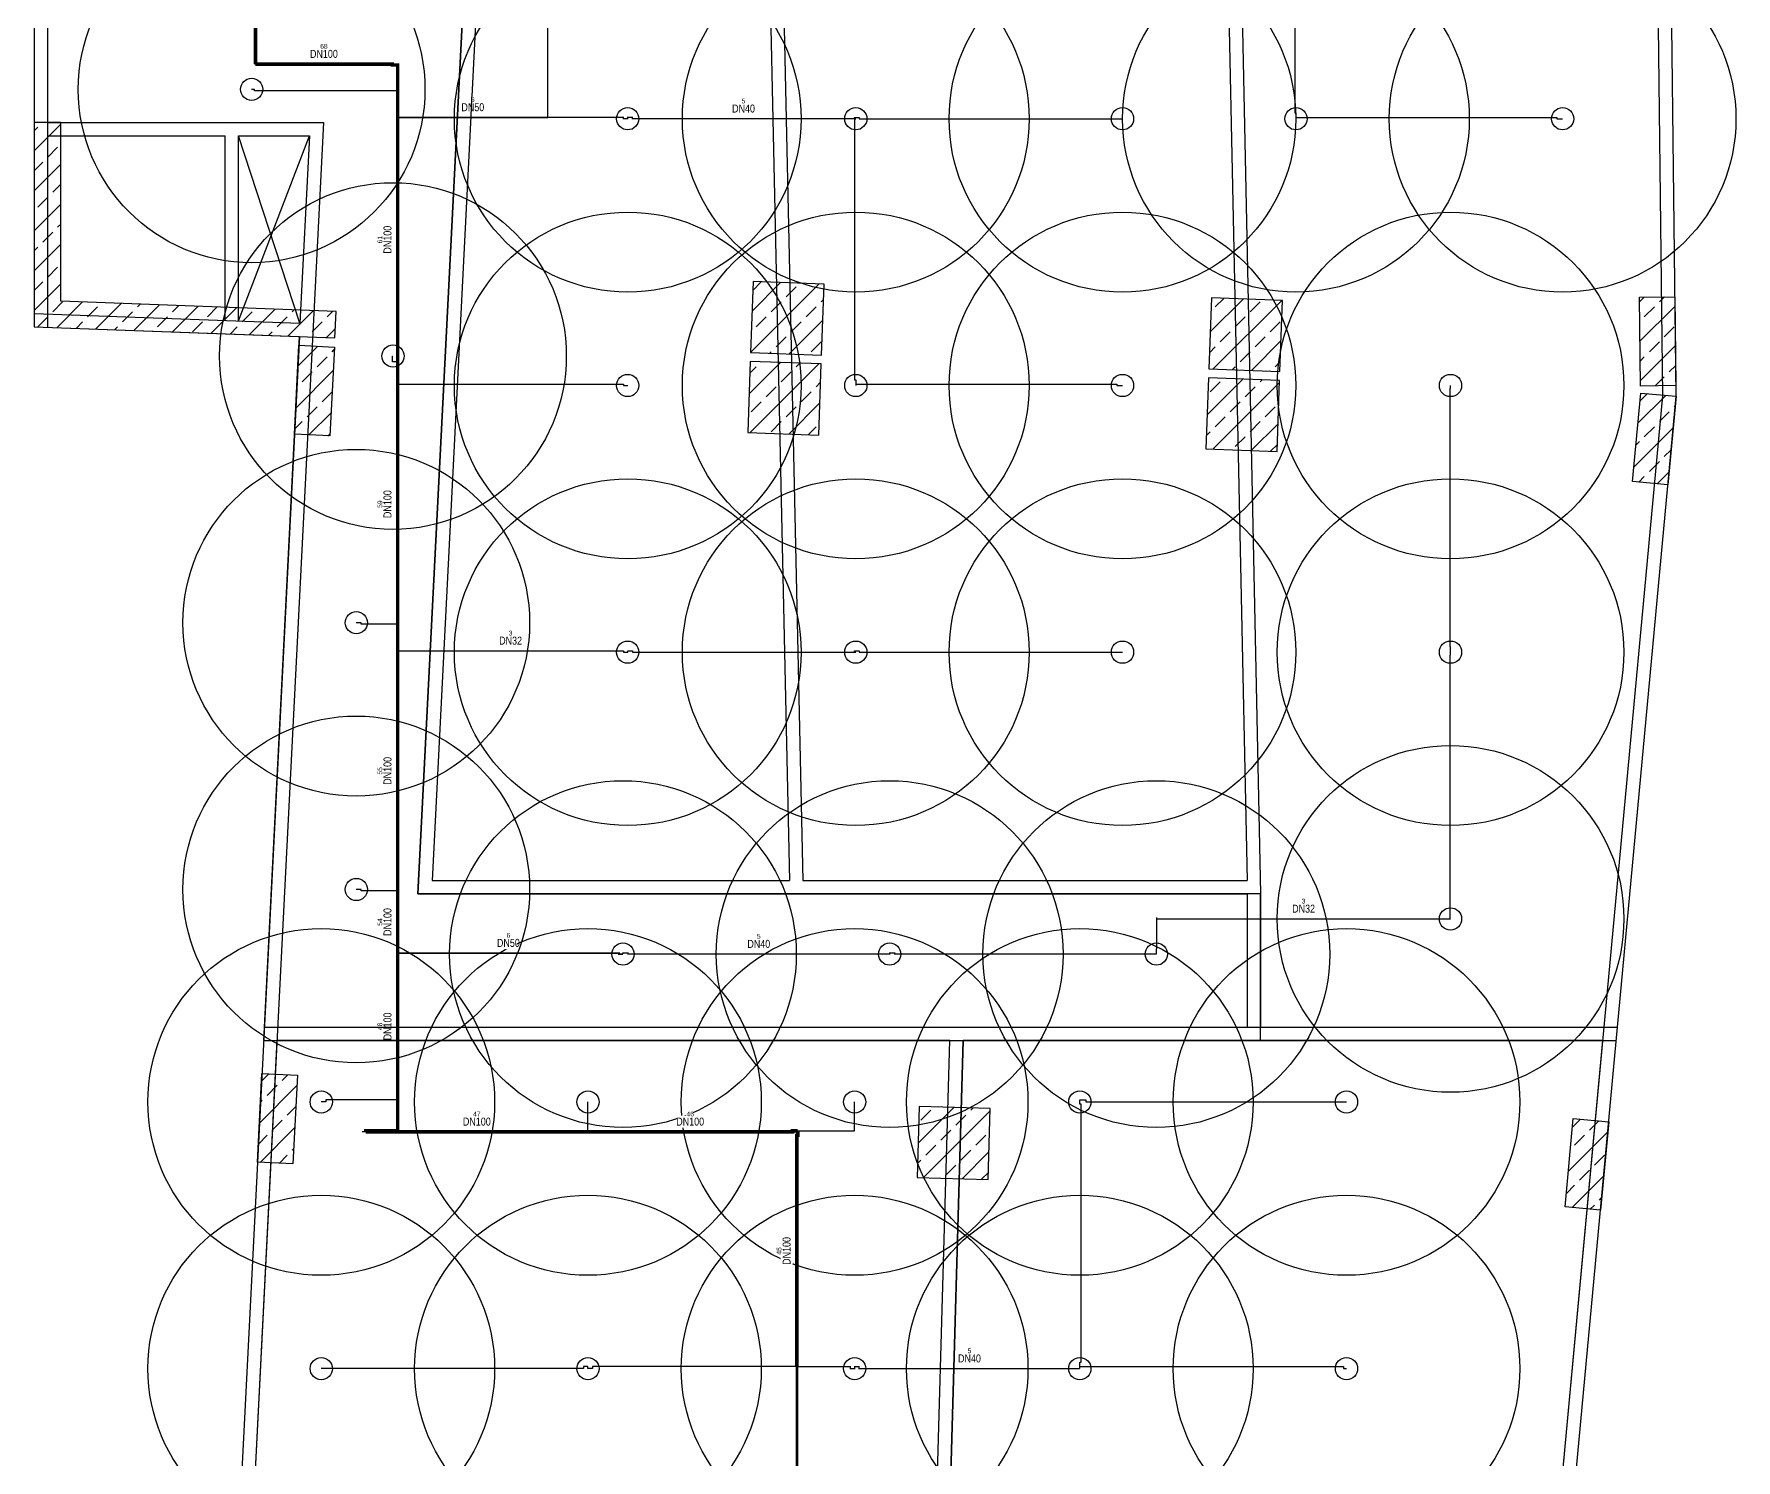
# Model space of a CAD drawing. Header units: centimetres. Extents: x 247996 to 276712, y -458149 to -450648.
# Drawn here: x 250352 to 252266, y -454679 to -453075 of the extents above; entities that cross this region are included whole.
import ezdxf
from ezdxf.enums import TextEntityAlignment as Align

# ---------------------------------------------------------------- set-up
doc = ezdxf.new("R2010")
doc.units = ezdxf.units.CM
for name, color, linetype in [('MKDU0', 50, 'Continuous'), ('MTY-SPRINKLER', 15, 'Continuous'), ('MTY-SPRINKLER-BORU', 140, 'Continuous'), ('MTY-SPRINKLER-CAP', 141, 'Continuous'), ('MTY-SPRINKLER-KORUMA', 8, 'Continuous')]:
    doc.layers.add(name, color=color, linetype=linetype)
doc.styles.add('ROTAS', font='arial.ttf')

# ---------------------------------------------------------------- blocks, each defined once
blk = doc.blocks.new('ASL-SPR-UP')
blk.add_circle((0, 0), 12.5)

msp = doc.modelspace()

# ---------------------------------------------------------------- linework, layer by layer
at = {"layer": 'MKDU0', "color": 8, "ltscale": 0.03}
for p, q in [((250351.9, -450830.7), (250351.9, -453404.6)), ((250351.9, -450830.7), (250351.9, -453404.6)), ((250366.9, -450845.8), (250366.9, -453404.6)), ((251650, -450850.2), (251716.4, -454027.4)), ((251665, -450850.2), (251731.7, -454042.4)), ((252184, -453482.1), (252153.9, -450851.9)), ((252199, -453482.7), (252168.7, -450836.9)), ((250381.9, -453174.8), (250351.9, -453174.8)), ((250351.9, -453174.8), (250351.9, -453404.6)), ((250351.9, -453206.7), (250381.9, -453176.7)), ((250351.9, -453184.2), (250356.1, -453180.1)), ((250366.9, -453174.7), (250677.6, -453174.7)), ((250381.9, -453375.7), (250381.9, -453174.8)), ((250677.6, -453174.7), (250544, -455809.8)), ((250366.9, -453189.7), (250566.9, -453189.7)), ((250367.3, -453213.8), (250378.5, -453202.6)), ((250566.9, -453397.3), (250566.9, -453189.7)), ((250581.9, -453397.9), (250581.9, -453189.7)), ((250581.9, -453189.7), (250661.8, -453189.7)), ((250581.9, -453397.9), (250661.8, -453189.7)), ((250651.1, -453400.4), (250581.9, -453189.7)), ((250661.8, -453189.7), (250651.1, -453400.4)), ((250351.9, -453229.1), (250361.7, -453219.4)), ((250351.9, -453251.6), (250381.9, -453221.6)), ((250372.9, -453253.1), (250381.9, -453244)), ((250356.1, -453269.9), (250367.3, -453258.7)), ((250351.9, -453296.5), (250381.9, -453266.5)), ((250361.7, -453309.2), (250372.9, -453298)), ((250378.5, -453292.4), (250381.9, -453288.9)), ((250351.9, -453341.4), (250381.9, -453311.4)), ((250351.9, -453318.9), (250356.1, -453314.8)), ((250367.3, -453348.5), (250378.5, -453337.3)), ((250351.9, -453363.8), (250361.7, -453354.1)), ((250351.9, -453386.3), (250381.9, -453356.3)), ((251160.7, -453353.5), (251157.9, -453433.5)), ((251157.9, -453433.5), (251235.2, -453356.2)), ((251159.6, -453386.9), (251191.8, -453354.6)), ((251160.4, -453363.6), (251169.9, -453354.1)), ((251240.7, -453356.4), (251160.7, -453353.5)), ((251198, -453370.9), (251209.2, -453359.7)), ((251237.8, -453436.3), (251240.7, -453356.4)), ((250372.9, -453387.8), (250384.1, -453376.5)), ((250377.5, -453405.6), (250406.5, -453376.6)), ((250691.9, -453387.2), (250381.9, -453375.7)), ((250420.9, -453407.2), (250449.8, -453378.2)), ((250464.2, -453408.8), (250493.1, -453379.8)), ((250468.3, -453382.2), (250471.5, -453379)), ((251181.1, -453387.8), (251192.4, -453376.5)), ((251237.3, -453376.5), (251240.1, -453373.7)), ((251676.3, -453372), (251673.5, -453451.9)), ((251675, -453410.3), (251712, -453373.3)), ((251756.3, -453374.8), (251676.3, -453372)), ((251678.1, -453452.1), (251755.4, -453374.8)), ((251680.7, -453382.2), (251690.3, -453372.5)), ((251719.9, -453387.8), (251731.2, -453376.5)), ((251753.4, -453454.8), (251756.3, -453374.8)), ((252157.8, -453371.2), (252197.8, -453370.7)), ((252157.8, -453376.4), (252163.1, -453371.1)), ((252158.9, -453471.2), (252157.8, -453371.2)), ((252180.2, -453376.5), (252185.9, -453370.9)), ((252197.8, -453370.7), (252198.9, -453470.7)), ((250352.5, -453389.6), (250651.1, -453400.4)), ((250356.1, -453404.6), (250367.3, -453393.4)), ((250399.2, -453406.4), (250406.6, -453399)), ((250412.2, -453393.4), (250423.4, -453382.2)), ((250451.5, -453399), (250462.7, -453387.8)), ((250490.8, -453404.6), (250502, -453393.4)), ((250507.5, -453410.4), (250536.4, -453381.4)), ((250507.6, -453387.8), (250514.8, -453380.6)), ((250530.1, -453410.2), (250541.3, -453399)), ((250546.9, -453393.4), (250558.1, -453382.2)), ((250550.8, -453412), (250579.7, -453383)), ((250586.2, -453399), (250597.4, -453387.8)), ((250594.1, -453413.6), (250623, -453384.6)), ((250625.5, -453404.6), (250636.7, -453393.4)), ((250637.4, -453415.2), (250666.3, -453386.2)), ((250642.3, -453387.8), (250644.7, -453385.4)), ((250664.8, -453410.2), (250676, -453399)), ((250681.6, -453393.4), (250688, -453387)), ((250690.4, -453417.1), (250691.9, -453387.2)), ((251164.3, -453404.6), (251175.5, -453393.4)), ((251201.2, -453435), (251239.2, -453397)), ((251203.6, -453410.2), (251214.8, -453399)), ((251220.4, -453393.4), (251231.6, -453382.2)), ((251703.1, -453404.6), (251714.3, -453393.4)), ((251742.4, -453410.2), (251753.6, -453399)), ((252158.3, -453420.8), (252197.9, -453381.3)), ((252163.3, -453393.4), (252174.6, -453382.2)), ((250351.9, -453404.6), (250650.4, -453415.3)), ((250351.9, -453404.6), (250690.4, -453417.1)), ((250351.9, -453404.6), (250650.3, -453415.6)), ((250442.5, -453408), (250445.9, -453404.6)), ((250650.4, -453415.3), (250463.4, -457103.9)), ((250572.4, -453412.8), (250580.6, -453404.6)), ((250650.3, -453415.6), (250610.2, -454207.4)), ((250615.7, -453414.4), (250619.9, -453410.2)), ((250659, -453416), (250659.2, -453415.8)), ((250680.7, -453416.8), (250690.9, -453406.5)), ((251186.7, -453427.1), (251198, -453415.8)), ((251686.3, -453421.4), (251697.5, -453410.2)), ((251725.6, -453427.1), (251736.8, -453415.8)), ((252185.8, -453415.8), (252197, -453404.6)), ((250644.8, -453525.2), (250649.9, -453425.3)), ((250648.7, -453448.7), (250671.1, -453426.4)), ((250649.9, -453425.3), (250689.8, -453427.3)), ((250689.8, -453427.3), (250684.8, -453527.2)), ((250687.2, -453432.7), (250689.7, -453430.2)), ((251157.9, -453433.5), (251237.8, -453436.3)), ((251179.5, -453434.3), (251181.1, -453432.7)), ((251226, -453432.7), (251237.3, -453421.4)), ((251674.1, -453433.6), (251680.7, -453427.1)), ((251708.7, -453443.9), (251719.9, -453432.7)), ((251721.4, -453453.6), (251754.6, -453420.4)), ((252158.8, -453465.2), (252198.4, -453425.7)), ((252169, -453432.7), (252180.2, -453421.4)), ((250646.3, -453496), (250688.5, -453453.8)), ((250653.5, -453466.3), (250664.8, -453455.1)), ((250670.4, -453449.5), (250681.6, -453438.3)), ((251157.5, -453443.5), (251154.7, -453523.4)), ((251156.2, -453480), (251191.6, -453444.7)), ((251157.1, -453456.7), (251164.3, -453449.5)), ((251237.5, -453446.3), (251157.5, -453443.5)), ((251157.6, -453523.5), (251234.9, -453446.2)), ((251192.4, -453466.3), (251203.6, -453455.1)), ((251209.2, -453449.5), (251213.2, -453445.5)), ((251234.6, -453526.3), (251237.5, -453446.3)), ((251673.5, -453451.9), (251753.4, -453454.8)), ((251699.7, -453452.9), (251703.1, -453449.5)), ((251748, -453449.5), (251753.8, -453443.7)), ((252158.6, -453443), (252163.3, -453438.3)), ((252191.4, -453455.1), (252198.6, -453447.9)), ((250647.5, -453472.4), (250647.9, -453472)), ((251175.5, -453483.2), (251186.7, -453472)), ((251231.6, -453472), (251236.7, -453466.9)), ((251673.1, -453461.9), (251670.2, -453541.9)), ((251671.6, -453503.4), (251711.8, -453463.3)), ((251753.1, -453464.8), (251673.1, -453461.9)), ((251675, -453477.6), (251686.3, -453466.3)), ((251677.8, -453542.1), (251753, -453467)), ((251714.3, -453483.2), (251725.6, -453472)), ((251731.2, -453466.3), (251733.4, -453464.1)), ((251750.2, -453544.7), (251753.1, -453464.8)), ((252198.9, -453470.7), (252158.9, -453471.2)), ((252175.5, -453471), (252185.8, -453460.7)), ((252198.2, -453470.7), (252198.9, -453470.1)), ((250659.2, -453505.6), (250670.4, -453494.4)), ((250676, -453488.8), (250687.2, -453477.6)), ((251158.7, -453500), (251169.9, -453488.8)), ((251198, -453505.6), (251209.2, -453494.4)), ((251201, -453525.1), (251235.9, -453490.1)), ((251214.8, -453488.8), (251226, -453477.6)), ((251697.5, -453500), (251708.7, -453488.8)), ((251736.8, -453505.6), (251748, -453494.4)), ((251809.9, -457508.1), (252184, -453482.1)), ((251823.2, -457527.9), (252199, -453482.7)), ((252150, -453578.5), (252159.2, -453479)), ((252156.1, -453512.9), (252187.4, -453481.6)), ((252158.4, -453488.2), (252166.9, -453479.7)), ((252159.2, -453479), (252199, -453482.7)), ((252199, -453482.7), (252189.8, -453582.2)), ((252197, -453494.4), (252198.1, -453493.4)), ((250645.1, -453519.7), (250653.5, -453511.2)), ((250661.2, -453526), (250686.1, -453501.1)), ((251181.1, -453522.5), (251192.4, -453511.2)), ((251680.7, -453516.9), (251691.9, -453505.6)), ((251719.9, -453522.5), (251731.2, -453511.2)), ((251721.2, -453543.7), (251751.3, -453513.6)), ((252180.2, -453511.2), (252191.4, -453500)), ((250684.8, -453527.2), (250644.8, -453525.2)), ((250682.6, -453527.1), (250684.9, -453524.8)), ((251154.7, -453523.4), (251234.6, -453526.3)), ((251222.7, -453525.9), (251231.6, -453516.9)), ((251670.8, -453526.7), (251675, -453522.5)), ((251703.1, -453539.3), (251714.3, -453528.1)), ((252151.5, -453562.4), (252195.8, -453518.1)), ((252163.3, -453528.1), (252174.6, -453516.9)), ((251670.2, -453541.9), (251750.2, -453544.7)), ((251742.9, -453544.5), (251750.5, -453536.8)), ((252153.8, -453537.7), (252157.7, -453533.7)), ((252185.8, -453550.5), (252193.5, -453542.9)), ((252169, -453567.4), (252180.2, -453556.2)), ((252177.7, -453581.1), (252191.2, -453567.6)), ((252189.8, -453582.2), (252150, -453578.5)), ((252157.1, -453579.2), (252163.3, -453573)), ((250799.6, -454027.4), (251166.9, -454027.4)), ((251166.9, -454027.4), (251201.8, -454027.4)), ((251166.9, -454027.4), (251201.8, -454027.4)), ((251216.8, -454027.4), (251216.9, -454027.4)), ((251216.8, -454027.4), (251716.4, -454027.4)), ((251716.4, -454027.4), (251716.7, -454027.4)), ((250783.8, -454042.4), (251716.7, -454042.4)), ((251731.7, -454042.4), (250783.8, -454042.4)), ((251716.7, -454042.4), (251716.7, -454192.4)), ((251731.7, -454042.4), (251731.7, -454192.4)), ((251731.7, -454207.4), (251731.7, -454042.4)), ((250625.2, -454207.4), (250544, -455809.8)), ((252116.6, -454207.4), (251397.2, -454207.4)), ((251809.9, -457508.1), (252116.6, -454207.4)), ((250603.3, -454344.2), (250608.3, -454244.3)), ((250605.5, -454300.2), (250647.7, -454258)), ((250607.9, -454252.9), (250616, -454244.7)), ((250608.3, -454244.3), (250648.3, -454246.4)), ((250614.3, -454269), (250625.5, -454257.7)), ((250631.1, -454252.1), (250637.4, -454245.8)), ((250648.3, -454246.4), (250643.2, -454346.2)), ((250606.7, -454276.5), (250608.6, -454274.6)), ((250619.9, -454308.2), (250631.1, -454297)), ((250636.7, -454291.4), (250646.5, -454281.6)), ((251347.5, -454281.4), (251345.3, -454361.3)), ((251346.4, -454322.6), (251386.5, -454282.5)), ((251427.5, -454283.7), (251347.5, -454281.4)), ((251349.5, -454297), (251360.7, -454285.8)), ((251352.3, -454361.5), (251427.4, -454286.5)), ((251388.8, -454302.6), (251400, -454291.4)), ((251405.6, -454285.8), (251408.3, -454283.1)), ((251425.2, -454363.6), (251427.5, -454283.7)), ((252074.1, -454394.5), (252083.4, -454294.9)), ((252082.5, -454304.9), (252091.7, -454295.7)), ((252083.4, -454294.9), (252123.2, -454298.6)), ((252101.6, -454308.2), (252112.2, -454297.6)), ((252123.2, -454298.6), (252114, -454398.2)), ((250604.3, -454323.8), (250614.3, -454313.9)), ((250606.2, -454344.4), (250645.3, -454305.3)), ((251372, -454319.5), (251383.2, -454308.2)), ((251411.2, -454325.1), (251422.5, -454313.9)), ((252077.9, -454354.4), (252122.2, -454310.1)), ((252084.8, -454325.1), (252096, -454313.9)), ((250627.6, -454345.5), (250636.7, -454336.3)), ((250642.3, -454330.7), (250644.1, -454328.9)), ((251355.1, -454336.3), (251366.3, -454325.1)), ((251394.4, -454341.9), (251405.6, -454330.7)), ((251396, -454362.8), (251426.1, -454332.7)), ((252107.2, -454347.5), (252118.4, -454336.3)), ((250643.2, -454346.2), (250603.3, -454344.2)), ((251345.7, -454345.7), (251349.5, -454341.9)), ((251377.6, -454358.8), (251388.8, -454347.5)), ((251417.8, -454363.4), (251425.4, -454355.8)), ((252090.4, -454364.4), (252101.6, -454353.1)), ((251345.3, -454361.3), (251425.2, -454363.6)), ((252075.6, -454379.2), (252084.8, -454370)), ((252082, -454395.2), (252117.6, -454359.6)), ((252114, -454398.2), (252074.1, -454394.5)), ((252102.5, -454397.1), (252107.2, -454392.4)), ((252112.8, -454386.8), (252115.3, -454384.4))]:
    msp.add_line(p, q, dxfattribs=at)
at = {"layer": 'MTY-SPRINKLER-BORU'}
for points, const_width in [([(250600, -452844), (250600, -452954), (250601, -452954), (250601, -452960), (250601, -453109)], 4), ([(250601, -453109), (250755, -453109), (250755, -453110), (250761, -453110), (250761, -453139)], 4), ([(250761, -453139), (250761, -453169)], 4), ([(250761, -453169), (250761, -453444)], 4), ([(250761, -453169), (250930, -453169)], 2), ([(250930, -453169), (251015, -453169), (251015, -453170.5), (251019.8, -453170.5), (251019.8, -453169), (251025, -453169), (251025, -453170.5), (251275, -453170.5)], 1.5), ([(250761, -453444), (250761, -453469)], 4), ([(250761, -453469), (250761, -453739)], 4), ([(250761, -453739), (250761, -453769)], 4), ([(250761, -453769), (250761, -454039)], 4), ([(250761, -454039), (250761, -454109)], 4), ([(250761, -454109), (250761, -454274)], 4), ([(250761, -454109), (251010, -454109), (251010, -454110.1), (251014.4, -454110.1)], 2), ([(251014.4, -454110.1), (251014.4, -454109), (251020, -454109), (251020, -454110.1), (251314.4, -454110.1), (251314.4, -454109), (251320, -454109), (251320, -454110.1), (251614.4, -454110.1)], 1.5), ([(250761, -454274), (250761, -454309), (250725, -454309), (250725, -454310)], 4), ([(250725, -454310), (250975, -454310)], 4), ([(250975, -454310), (251205, -454310), (251205, -454309), (251210, -454309), (251211, -454309)], 4), ([(251211, -454309), (251211, -454310), (251211, -454314), (251210, -454314), (251210, -454574)], 4), ([(251210, -454574), (251210, -454874)], 3), ([(251210, -454574), (251270, -454574), (251270, -454576.4), (251275, -454576.4), (251275, -454574), (251280, -454574), (251280, -454576.4), (251528.3, -454576.4)], 1.5)]:
    msp.add_lwpolyline(points, dxfattribs=dict(at, const_width=const_width))
for points in [[(250930, -453169), (250930, -452874), (250930.5, -452874), (250930.5, -452870.5)], [(251771.4, -452870.5), (251771.4, -452874), (251770, -452874), (251770, -453164), (251771.4, -453164), (251771.4, -453169)], [(250601, -453109), (250600, -453109)], [(250761, -453139), (250600, -453139), (250600, -453137.4), (250596.7, -453137.4)], [(251275, -453170.5), (251275, -453169), (251280, -453169), (251280, -453170.5), (251576.2, -453170.5)], [(251771.4, -453169), (252065, -453169), (252065, -453170.5), (252071.4, -453170.5)], [(251771.4, -453169), (251771.4, -453170.5)], [(251275, -453170.5), (251275, -453464), (251276.2, -453464), (251276.2, -453469)], [(251275, -453170.5), (251276.2, -453170.5)], [(250761, -453444), (250755, -453444), (250755, -453437.4), (250755.7, -453437.4)], [(250761, -453469), (251015, -453469), (251015, -453470.5), (251019.8, -453470.5)], [(251276.2, -453469), (251570, -453469), (251570, -453470.5), (251576.2, -453470.5)], [(251276.2, -453469), (251276.2, -453470.5)], [(251945, -454070.5), (251945, -453774), (251945.3, -453774), (251945.3, -453770.5), (251945.3, -453764), (251945, -453764), (251945, -453474), (251945.3, -453474), (251945.3, -453470.5)], [(250761, -453739), (250720, -453739), (250720, -453737.4), (250714.4, -453737.4)], [(250761, -453769), (251015, -453769), (251015, -453770.5), (251019.8, -453770.5)], [(251019.8, -453770.5), (251019.8, -453769), (251025, -453769), (251025, -453770.5), (251275, -453770.5)], [(251275, -453770.5), (251275, -453769), (251280, -453769), (251280, -453770.5), (251576.2, -453770.5)], [(251275, -453770.5), (251276.2, -453770.5)], [(250761, -454039), (250720, -454039), (250720, -454037.4), (250714.4, -454037.4)], [(251615, -454070.5), (251615, -454069)], [(251614.4, -454110.1), (251614.4, -454104), (251615, -454104), (251615, -454070.5)], [(251615, -454070.5), (251945, -454070.5)], [(251945, -454070.5), (251945.3, -454070.5)], [(250761, -454274), (250680, -454274), (250680, -454276.4), (250675, -454276.4)], [(250975, -454310), (250975, -454279), (250975, -454276.4)], [(251211, -454309), (251275, -454309), (251275, -454279), (251275, -454276.4)], [(251528.3, -454574), (251528.3, -454569), (251530, -454569), (251530, -454279), (251528.3, -454279), (251528.3, -454276.4), (251528.3, -454274), (251535, -454274), (251535, -454276.4), (251828.3, -454276.4)], [(250725, -454310), (250721, -454310)], [(250975, -454576.4), (250975, -454574), (250970, -454574), (250970, -454576.4), (250675, -454576.4)], [(251210, -454574), (250980, -454574), (250980, -454576.4), (250975, -454576.4)], [(250975, -454576.4), (250975, -454576.4)], [(251528.3, -454576.4), (251528.3, -454574)], [(251528.3, -454574), (251825, -454574), (251825, -454576.4), (251828.3, -454576.4)]]:
    msp.add_lwpolyline(points, dxfattribs=at)
at = {"layer": 'MTY-SPRINKLER-KORUMA'}
for centre in [(250596.7, -453137.4), (251019.8, -453170.5), (251276.3, -453170.5), (251576.3, -453170.5), (251771.4, -453170.5), (252071.4, -453170.5), (250755.7, -453437.4), (251019.8, -453470.5), (251276.3, -453470.5), (251576.3, -453470.5), (251945.3, -453470.5), (250714.4, -453737.4), (251019.8, -453770.5), (251276.3, -453770.5), (251576.3, -453770.5), (251945.3, -453770.5), (250714.4, -454037.4), (251945.3, -454070.5), (251014.4, -454110.1), (251314.4, -454110.1), (251614.4, -454110.1), (250675, -454276.4), (250975, -454276.4), (251275, -454276.4), (251528.3, -454276.4), (251828.3, -454276.4), (250675, -454576.4), (250975, -454576.4), (251275, -454576.4), (251528.3, -454576.4), (251828.3, -454576.4)]:
    msp.add_circle(centre, 195, dxfattribs=at)

# ---------------------------------------------------------------- block references
at = {"layer": 'MTY-SPRINKLER'}
for p in [(250596.7, -453137.4), (251019.8, -453170.5), (251276.3, -453170.5), (251576.3, -453170.5), (251771.4, -453170.5), (252071.4, -453170.5), (250755.7, -453437.4), (251019.8, -453470.5), (251276.3, -453470.5), (251576.3, -453470.5), (251945.3, -453470.5), (250714.4, -453737.4), (251019.8, -453770.5), (251276.3, -453770.5), (251576.3, -453770.5), (251945.3, -453770.5), (250714.4, -454037.4), (251945.3, -454070.5), (251014.4, -454110.1), (251314.4, -454110.1), (251614.4, -454110.1), (250675, -454276.4), (250975, -454276.4), (251275, -454276.4), (251528.3, -454276.4), (251828.3, -454276.4), (250675, -454576.4), (250975, -454576.4), (251275, -454576.4), (251528.3, -454576.4), (251828.3, -454576.4)]:
    msp.add_blockref('ASL-SPR-UP', p, dxfattribs=at)

# ---------------------------------------------------------------- next in the draw order: wipeouts: each hides what was drawn before it
for points in [[(250663.2, -453104.2), (250689.2, -453104.2), (250689.2, -453090.8), (250663.2, -453090.8)], [(250833, -453164.2), (250854.4, -453164.2), (250854.4, -453150.8), (250833, -453150.8)], [(251137.5, -453165.8), (251158.9, -453165.8), (251158.9, -453152.2), (251137.5, -453152.2)], [(250756.2, -453321.3), (250756.2, -453295.3), (250742.8, -453295.3), (250742.8, -453321.3)], [(250756.2, -453618.8), (250756.2, -453592.8), (250742.8, -453592.8), (250742.8, -453618.8)], [(250875.5, -453764.2), (250896.9, -453764.2), (250896.9, -453750.8), (250875.5, -453750.8)], [(250756.2, -453918.8), (250756.2, -453892.8), (250742.8, -453892.8), (250742.8, -453918.8)], [(250756.2, -454088.8), (250756.2, -454062.8), (250742.8, -454062.8), (250742.8, -454088.8)], [(251767.5, -454065.8), (251788.9, -454065.8), (251788.9, -454052.2), (251767.5, -454052.2)], [(250873, -454104.2), (250894.4, -454104.2), (250894.4, -454090.8), (250873, -454090.8)], [(251154.7, -454105.4), (251176.1, -454105.4), (251176.1, -454091.9), (251154.7, -454091.9)], [(250756.2, -454206.3), (250756.2, -454180.3), (250742.8, -454180.3), (250742.8, -454206.3)], [(250835.2, -454305.2), (250861.2, -454305.2), (250861.2, -454291.8), (250835.2, -454291.8)], [(251075.2, -454305.2), (251101.2, -454305.2), (251101.2, -454291.8), (251075.2, -454291.8)], [(251205.2, -454458.8), (251205.2, -454432.8), (251191.8, -454432.8), (251191.8, -454458.8)], [(251391.6, -454571.6), (251413.1, -454571.6), (251413.1, -454558.1), (251391.6, -454558.1)]]:
    msp.add_wipeout(points)

# ---------------------------------------------------------------- next in the draw order: linework, layer by layer
at = {"layer": 'MKDU0', "color": 8, "ltscale": 0.03}
for p, q in [((250610.2, -454207.4), (252131.7, -454207.4)), ((250610.2, -454207.4), (251731.7, -454207.4)), ((251382.2, -454207.4), (250625.2, -454207.4)), ((251292.2, -457346.6), (251382.2, -454207.4)), ((251292.2, -457346.6), (251382.2, -454207.4))]:
    msp.add_line(p, q, dxfattribs=at)

# ---------------------------------------------------------------- next in the draw order: texts
at = {"layer": 'MTY-SPRINKLER-CAP', "style": 'ROTAS', "width": 0.8}
for s, p in [('DN100', (250678, -453097.5)), ('DN50', (250845.5, -453157.5)), ('DN40', (251150, -453159)), ('DN32', (250888, -453757.5)), ('DN32', (251780, -454059)), ('DN50', (250885.5, -454097.5)), ('DN40', (251167.2, -454098.6)), ('DN100', (250850, -454298.5)), ('DN100', (251090, -454298.5)), ('DN40', (251404.2, -454564.9))]:
    msp.add_text(s, height=9, dxfattribs=at).set_placement(p, align=Align.MIDDLE_CENTER)
for p in [(250749.5, -453306.5), (250749.5, -453604), (250749.5, -453904), (250749.5, -454074), (250749.5, -454191.5), (251198.5, -454444)]:
    msp.add_text('DN100', height=9, rotation=90, dxfattribs=at).set_placement(p, align=Align.MIDDLE_CENTER)

# ---------------------------------------------------------------- next in the draw order: wipeouts: each hides what was drawn before it
for points in [[(250673.2, -453093), (250680.7, -453093), (250680.7, -453084.9), (250673.2, -453084.9)], [(250842, -453153), (250846.8, -453153), (250846.8, -453144.9), (250842, -453144.9)], [(251146.5, -453154.5), (251151.3, -453154.5), (251151.3, -453146.4), (251146.5, -453146.4)], [(250745, -453311.3), (250745, -453303.8), (250736.9, -453303.8), (250736.9, -453311.3)], [(250745, -453608.8), (250745, -453601.3), (250736.9, -453601.3), (250736.9, -453608.8)], [(250884.5, -453753), (250889.3, -453753), (250889.3, -453744.9), (250884.5, -453744.9)], [(250745, -453908.8), (250745, -453901.3), (250736.9, -453901.3), (250736.9, -453908.8)], [(251776.5, -454054.5), (251781.3, -454054.5), (251781.3, -454046.4), (251776.5, -454046.4)], [(250745, -454078.8), (250745, -454071.3), (250736.9, -454071.3), (250736.9, -454078.8)], [(250882, -454093), (250886.8, -454093), (250886.8, -454084.9), (250882, -454084.9)], [(251163.7, -454094.1), (251168.5, -454094.1), (251168.5, -454086), (251163.7, -454086)], [(250745, -454196.3), (250745, -454188.8), (250736.9, -454188.8), (250736.9, -454196.3)], [(250845.2, -454294), (250852.7, -454294), (250852.7, -454285.9), (250845.2, -454285.9)], [(251085.2, -454294), (251092.7, -454294), (251092.7, -454285.9), (251085.2, -454285.9)], [(251194, -454448.8), (251194, -454441.3), (251185.9, -454441.3), (251185.9, -454448.8)], [(251400.7, -454560.4), (251405.5, -454560.4), (251405.5, -454552.3), (251400.7, -454552.3)]]:
    msp.add_wipeout(points)

# ---------------------------------------------------------------- next in the draw order: linework, layer by layer
at = {"layer": 'MKDU0', "color": 8, "ltscale": 0.03}
for p, q in [((251132, -450848.4), (251201.8, -454027.4)), ((251147, -450848.5), (251216.8, -454027.4)), ((250851.2, -453009.7), (250799.6, -454027.4)), ((250835.4, -453024.7), (250783.8, -454042.4)), ((250783.8, -454042.4), (250835.4, -453024.7)), ((250611, -454192.4), (252133.1, -454192.4)), ((251307.1, -457351.3), (251397.2, -454207.4)), ((251397.2, -454207.4), (251307.1, -457351.3))]:
    msp.add_line(p, q, dxfattribs=at)

# ---------------------------------------------------------------- next in the draw order: texts
at = {"layer": 'MTY-SPRINKLER-CAP', "style": 'ROTAS', "width": 0.8}
for s, p in [('68', (250678, -453089)), ('6', (250845.5, -453149)), ('5', (251150, -453150.5)), ('3', (250888, -453749)), ('3', (251780, -454050.5)), ('6', (250885.5, -454089)), ('5', (251167.2, -454090.1)), ('47', (250850, -454290)), ('46', (251090, -454290)), ('5', (251404.2, -454556.3))]:
    msp.add_text(s, height=5.4, dxfattribs=at).set_placement(p, align=Align.MIDDLE_CENTER)
for s, p in [('61', (250741, -453306.5)), ('59', (250741, -453604)), ('55', (250741, -453904)), ('54', (250741, -454074)), ('48', (250741, -454191.5)), ('45', (251190, -454444))]:
    msp.add_text(s, height=5.4, rotation=90, dxfattribs=at).set_placement(p, align=Align.MIDDLE_CENTER)

doc.saveas('drawing.dxf')
